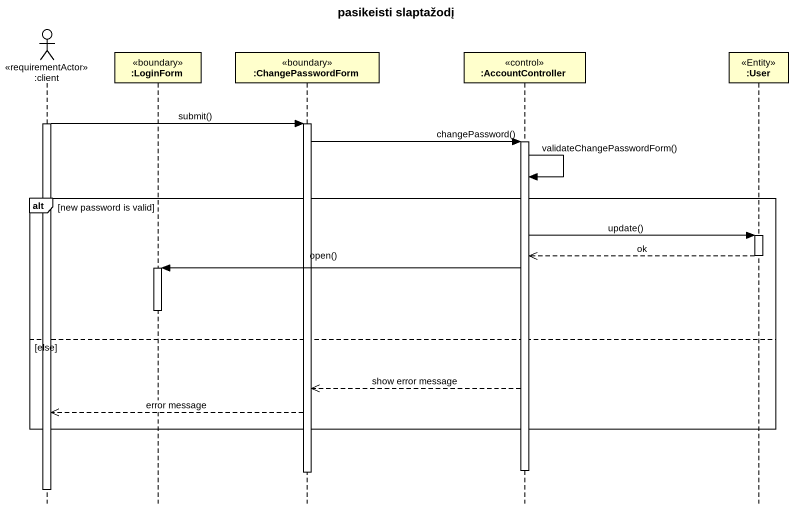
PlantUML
@startuml
title pasikeisti slaptažodį
hide footbox
actor ":client" as client <<requirementActor>>
participant ":LoginForm" as LoginForm <<boundary>>
participant ":ChangePasswordForm" as ChangePasswordForm <<boundary>>
participant ":AccountController" as AccountController <<control>>
participant ":User" as User <<Entity>>

activate client
client -> ChangePasswordForm : submit()
activate ChangePasswordForm
ChangePasswordForm -> AccountController : changePassword()
activate AccountController
AccountController -> AccountController : validateChangePasswordForm()
alt new password is valid
  AccountController -> User : update()
  activate User
  User -->> AccountController : ok
  deactivate User
  AccountController -> LoginForm : open()
  activate LoginForm
  deactivate LoginForm
else else
  AccountController -->> ChangePasswordForm : show error message
  ChangePasswordForm -->> client : error message
end
deactivate AccountController
deactivate ChangePasswordForm
deactivate client
@enduml
